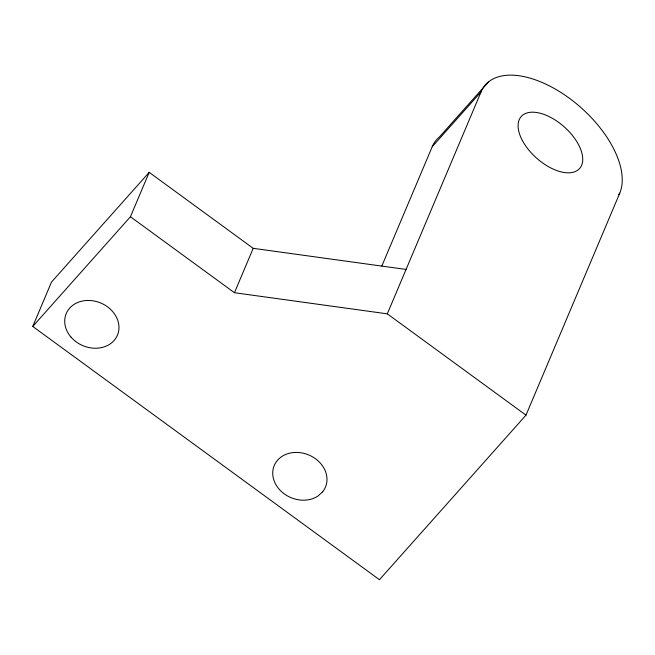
<?xml version="1.0" encoding="UTF-8"?>
<svg xmlns="http://www.w3.org/2000/svg" width="655" height="655" viewBox="0 0 655 655"><rect width="100%" height="100%" fill="white"/><g stroke="black" fill="none" stroke-linecap="round" stroke-linejoin="round"><path stroke-width="0.98" d="M381.824 266.045L432.234 146.704L481.081 91.856A86.869 46.374 41.7 0 1 569.17 98.103A86.869 46.374 41.7 0 1 619.761 193.151L525.99 415.147L379.45 579.708L32.75 326.452L51.508 282.051L149.201 172.347L253.207 248.327L406.059 269.442M32.75 326.452L130.443 216.748L149.201 172.347M130.443 216.748L234.449 292.719L253.207 248.327M234.449 292.719L387.31 313.843L481.081 91.856M488.294 82.088L439.448 136.944A86.869 46.374 41.7 0 0 432.234 146.704M618.402 194.674L619.761 193.151M387.31 313.843L525.99 415.147M322.596 491.872L317.986 496.031A27.797 23.13 22.9 0 1 273.888 480.18A27.797 23.13 22.9 0 1 303.691 453.301A27.797 23.13 22.9 0 1 322.596 491.872M71.002 337.112A27.797 23.13 22.9 0 0 117.319 335.466A27.797 23.13 22.9 0 0 87.205 300.481A27.797 23.13 22.9 0 0 71.002 337.112M522.387 140.514A39.087 20.87 41.7 0 0 578.373 169.694A39.087 20.87 41.7 0 0 550.495 117.302A39.087 20.87 41.7 0 0 522.387 140.514"/></g></svg>
